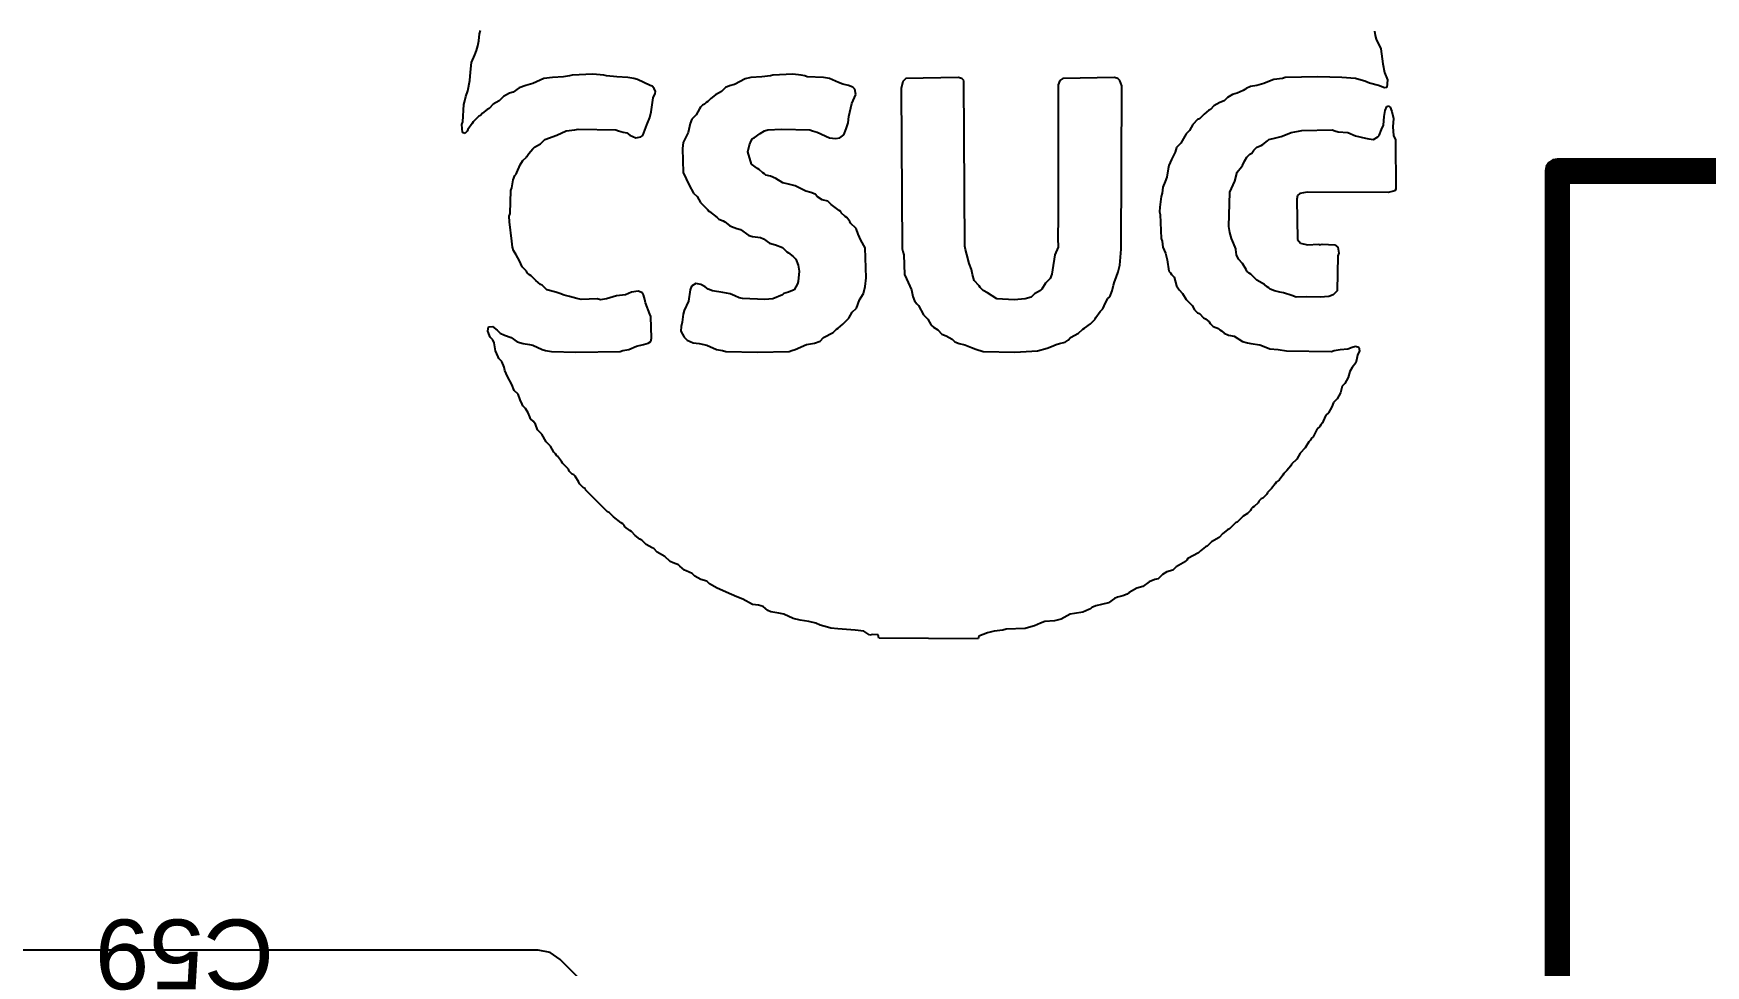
# Model space of a CAD drawing. Header units: inches. Extents: x 2.95 to 6.74, y 1.23 to 4.83.
# Drawn here: x 4.669 to 5.388, y 2.443 to 2.844 of the extents above; entities that cross this region are included whole.
import ezdxf

# ---------------------------------------------------------------- set-up
doc = ezdxf.new("R2010")
doc.units = ezdxf.units.IN
doc.header["$MEASUREMENT"] = 0
for name, color, linetype in [('Bottom Layer', 5, 'Continuous'), ('GND', 76, 'Continuous'), ('Top Overlay', 2, 'Continuous')]:
    doc.layers.add(name, color=color, linetype=linetype)
doc.styles.add('Arial', font='', dxfattribs={"height": 0.2})
doc.styles.get('Arial').set_extended_font_data('Arial')

msp = doc.modelspace()

# ---------------------------------------------------------------- linework, layer by layer
at = {"layer": 'Bottom Layer'}
for p, q in [((4.88568, 2.44975), (4.58405, 2.44975)), ((4.89075, 2.44875), (4.88568, 2.44975)), ((4.89505, 2.44587), (4.89075, 2.44875)), ((4.92473, 2.41619), (4.89505, 2.44587))]:
    msp.add_line(p, q, dxfattribs=at)
at = {"layer": 'GND'}
for p, q in [((5.31929, 2.78695), (5.3189, 2.785)), ((5.3189, 2.785), (5.3189, 2.363)), ((5.3204, 2.7886), (5.31929, 2.78695)), ((5.32205, 2.78971), (5.3204, 2.7886)), ((5.324, 2.7901), (5.32205, 2.78971)), ((5.574, 2.7901), (5.324, 2.7901)), ((5.3291, 2.3671), (5.3291, 2.7799)), ((5.3291, 2.7799), (5.5689, 2.7799))]:
    msp.add_line(p, q, dxfattribs=at)
for points in [[(5.324, 2.363, 0.01, 0.01, 0), (5.324, 2.785, 0.01, 0.01, 0)], [(5.324, 2.785, 0.01, 0.01, 0), (5.574, 2.785, 0.01, 0.01, 0)]]:
    msp.add_lwpolyline(points, format="xyseb", dxfattribs=at)
msp.add_lwpolyline([(5.3215, 2.785, 0.005, 0.005, 1), (5.3265, 2.785, 0.005, 0.005, 1)], format="xyseb", close=True, dxfattribs=at)
msp.add_lwpolyline([(5.3215, 2.785, 0.005, 0.005, 1), (5.3265, 2.785, 0.005, 0.005, 1)], format="xyseb", close=True, dxfattribs=at)
at = {"layer": 'Top Overlay'}
for p, q in [((4.86006, 2.84099), (4.86043, 2.84394)), ((4.86043, 2.84394), (4.8608, 2.84542)), ((5.24534, 2.84505), (5.24571, 2.8432)), ((5.24571, 2.8432), (5.24608, 2.84172)), ((5.24608, 2.84172), (5.24811, 2.83748)), ((4.85693, 2.83158), (4.8584, 2.8349)), ((4.8584, 2.8349), (4.85914, 2.83674)), ((4.85914, 2.83674), (4.85969, 2.83877)), ((4.85969, 2.83877), (4.86006, 2.84099)), ((5.24811, 2.83748), (5.24903, 2.83102)), ((4.85619, 2.82383), (4.85656, 2.82752)), ((4.85656, 2.82752), (4.85693, 2.83158)), ((5.24903, 2.83102), (5.24977, 2.82733)), ((5.24977, 2.82733), (5.25106, 2.8242)), ((4.85545, 2.8194), (4.85619, 2.82383)), ((4.87741, 2.82069), (4.87483, 2.81884)), ((4.88036, 2.8218), (4.87741, 2.82069)), ((4.88331, 2.82253), (4.88036, 2.8218)), ((4.88811, 2.82475), (4.88331, 2.82253)), ((4.8918, 2.82512), (4.88811, 2.82475)), ((4.8966, 2.82549), (4.8918, 2.82512)), ((4.89918, 2.82586), (4.8966, 2.82549)), ((4.90029, 2.82623), (4.89918, 2.82586)), ((4.90915, 2.82659), (4.90029, 2.82623)), ((4.91394, 2.82623), (4.90915, 2.82659)), ((4.91505, 2.82586), (4.91394, 2.82623)), ((4.91948, 2.82549), (4.91505, 2.82586)), ((4.92428, 2.82512), (4.91948, 2.82549)), ((4.92686, 2.82475), (4.92428, 2.82512)), ((4.92834, 2.82438), (4.92686, 2.82475)), ((4.93387, 2.8218), (4.92834, 2.82438)), ((4.93461, 2.82143), (4.93387, 2.8218)), ((4.93553, 2.82051), (4.93461, 2.82143)), ((4.93609, 2.81921), (4.93553, 2.82051)), ((4.96616, 2.82087), (4.9645, 2.81921)), ((4.96801, 2.82161), (4.96616, 2.82087)), ((4.97004, 2.82217), (4.96801, 2.82161)), ((4.97465, 2.82456), (4.97004, 2.82217)), ((4.97705, 2.82512), (4.97465, 2.82456)), ((4.98185, 2.82549), (4.97705, 2.82512)), ((4.98554, 2.82586), (4.98185, 2.82549)), ((4.98664, 2.82623), (4.98554, 2.82586)), ((4.99513, 2.82659), (4.98664, 2.82623)), ((4.99882, 2.82623), (4.99513, 2.82659)), ((5.0003, 2.82586), (4.99882, 2.82623)), ((5.00141, 2.82549), (5.0003, 2.82586)), ((5.00842, 2.82512), (5.00141, 2.82549)), ((5.011, 2.82475), (5.00842, 2.82512)), ((5.01488, 2.82309), (5.011, 2.82475)), ((5.01672, 2.82235), (5.01488, 2.82309)), ((5.01912, 2.8218), (5.01672, 2.82235)), ((5.02096, 2.82106), (5.01912, 2.8218)), ((5.02189, 2.82014), (5.02096, 2.82106)), ((5.02226, 2.81792), (5.02189, 2.82014)), ((5.04255, 2.82346), (5.04182, 2.82051)), ((5.04182, 2.82051), (5.04218, 2.75149)), ((5.04385, 2.82475), (5.04255, 2.82346)), ((5.06636, 2.82512), (5.04385, 2.82475)), ((5.06783, 2.82475), (5.06636, 2.82512)), ((5.06876, 2.82383), (5.06783, 2.82475)), ((5.06912, 2.7526), (5.06876, 2.82383)), ((5.11009, 2.82383), (5.10935, 2.82198)), ((5.10935, 2.82198), (5.10935, 2.76552)), ((5.11138, 2.82475), (5.11009, 2.82383)), ((5.13352, 2.82512), (5.11138, 2.82475)), ((5.135, 2.82475), (5.13352, 2.82512)), ((5.13592, 2.82383), (5.135, 2.82475)), ((5.13666, 2.82161), (5.13592, 2.82383)), ((5.13647, 2.75131), (5.13666, 2.82161)), ((5.18962, 2.81995), (5.18888, 2.81958)), ((5.19017, 2.82051), (5.18962, 2.81995)), ((5.19201, 2.82124), (5.19017, 2.82051)), ((5.19478, 2.8218), (5.19201, 2.82124)), ((5.19773, 2.82253), (5.19478, 2.8218)), ((5.19958, 2.82327), (5.19773, 2.82253)), ((5.20216, 2.82438), (5.19958, 2.82327)), ((5.20585, 2.82475), (5.20216, 2.82438)), ((5.20696, 2.82512), (5.20585, 2.82475)), ((5.22098, 2.82549), (5.20696, 2.82512)), ((5.23132, 2.82512), (5.22098, 2.82549)), ((5.23722, 2.82475), (5.23132, 2.82512)), ((5.2387, 2.82438), (5.23722, 2.82475)), ((5.24128, 2.82364), (5.2387, 2.82438)), ((5.24331, 2.82272), (5.24128, 2.82364)), ((5.24719, 2.8218), (5.24331, 2.82272)), ((5.24977, 2.82069), (5.24719, 2.8218)), ((5.25069, 2.82087), (5.24977, 2.82069)), ((5.25106, 2.8242), (5.25069, 2.82087)), ((4.85324, 2.80611), (4.85361, 2.81349)), ((4.85361, 2.81349), (4.85397, 2.8146)), ((4.85397, 2.8146), (4.85453, 2.817)), ((4.85453, 2.817), (4.85545, 2.8194)), ((4.86634, 2.81368), (4.86449, 2.81183)), ((4.86892, 2.81515), (4.86634, 2.81368)), ((4.87077, 2.817), (4.86892, 2.81515)), ((4.87335, 2.81848), (4.87077, 2.817)), ((4.87483, 2.81884), (4.87335, 2.81848)), ((4.93424, 2.81036), (4.93516, 2.81645)), ((4.93516, 2.81645), (4.9359, 2.81829)), ((4.9359, 2.81829), (4.93609, 2.81921)), ((4.95638, 2.81331), (4.95546, 2.81239)), ((4.95712, 2.81368), (4.95638, 2.81331)), ((4.95786, 2.81442), (4.95712, 2.81368)), ((4.9586, 2.81479), (4.95786, 2.81442)), ((4.95989, 2.81608), (4.9586, 2.81479)), ((4.96192, 2.81774), (4.95989, 2.81608)), ((4.9645, 2.81921), (4.96192, 2.81774)), ((5.0193, 2.80833), (5.0206, 2.81405)), ((5.0206, 2.81405), (5.02226, 2.81792)), ((5.17633, 2.81294), (5.17485, 2.81146)), ((5.17891, 2.81442), (5.17633, 2.81294)), ((5.18076, 2.81515), (5.17891, 2.81442)), ((5.18223, 2.81663), (5.18076, 2.81515)), ((5.18426, 2.81792), (5.18223, 2.81663)), ((5.18629, 2.81848), (5.18426, 2.81792)), ((5.18888, 2.81958), (5.18629, 2.81848)), ((5.24995, 2.81091), (5.25069, 2.81276)), ((5.25069, 2.81276), (5.25161, 2.81294)), ((5.25161, 2.81294), (5.25217, 2.81239)), ((4.85287, 2.80501), (4.85324, 2.80611)), ((4.8573, 2.80537), (4.85545, 2.80279)), ((4.85767, 2.80611), (4.8573, 2.80537)), ((4.86006, 2.80851), (4.85767, 2.80611)), ((4.8608, 2.80888), (4.86006, 2.80851)), ((4.86172, 2.8098), (4.8608, 2.80888)), ((4.86375, 2.81146), (4.86172, 2.8098)), ((4.86449, 2.81183), (4.86375, 2.81146)), ((4.9324, 2.80482), (4.93369, 2.80796)), ((4.93369, 2.80796), (4.93424, 2.81036)), ((4.95103, 2.80537), (4.95011, 2.8015)), ((4.95177, 2.80722), (4.95103, 2.80537)), ((4.95362, 2.80906), (4.95177, 2.80722)), ((4.95509, 2.81165), (4.95362, 2.80906)), ((4.95546, 2.81239), (4.95509, 2.81165)), ((5.0182, 2.80316), (5.01894, 2.80574)), ((5.01894, 2.80574), (5.0193, 2.80833)), ((5.16932, 2.80704), (5.16729, 2.80501)), ((5.17006, 2.8074), (5.16932, 2.80704)), ((5.17209, 2.80943), (5.17006, 2.8074)), ((5.17412, 2.81109), (5.17209, 2.80943)), ((5.17485, 2.81146), (5.17412, 2.81109)), ((5.24922, 2.80464), (5.24958, 2.80833)), ((5.24958, 2.80833), (5.24995, 2.81091)), ((5.25217, 2.81239), (5.25291, 2.81054)), ((5.25291, 2.81054), (5.25364, 2.80759)), ((5.25364, 2.80759), (5.25327, 2.8039)), ((4.85305, 2.8015), (4.85287, 2.80501)), ((4.85416, 2.80113), (4.85305, 2.8015)), ((4.85508, 2.80205), (4.85416, 2.80113)), ((4.85545, 2.80279), (4.85508, 2.80205)), ((4.88663, 2.7967), (4.88848, 2.79855)), ((4.88848, 2.79855), (4.89365, 2.80039)), ((4.89365, 2.80039), (4.89771, 2.80224)), ((4.89771, 2.80224), (4.9014, 2.80261)), ((4.9014, 2.80261), (4.90287, 2.80298)), ((4.90287, 2.80298), (4.91911, 2.80261)), ((4.91911, 2.80261), (4.92022, 2.80224)), ((4.92022, 2.80224), (4.92225, 2.80168)), ((4.92225, 2.80168), (4.92372, 2.80132)), ((4.92372, 2.80132), (4.92501, 2.80039)), ((4.92501, 2.80039), (4.9276, 2.79929)), ((4.9276, 2.79929), (4.92981, 2.79965)), ((4.92981, 2.79965), (4.93073, 2.80021)), ((4.93073, 2.80021), (4.9324, 2.80482)), ((4.95011, 2.8015), (4.94808, 2.79726)), ((4.97723, 2.79799), (4.97779, 2.79892)), ((4.97779, 2.79892), (4.97853, 2.79929)), ((4.97853, 2.79929), (4.98111, 2.80113)), ((4.98111, 2.80113), (4.98295, 2.80224)), ((4.98295, 2.80224), (4.98443, 2.80261)), ((4.98443, 2.80261), (4.99033, 2.80298)), ((4.99033, 2.80298), (5.00251, 2.80261)), ((5.00251, 2.80261), (5.00362, 2.80224)), ((5.00362, 2.80224), (5.00565, 2.80168)), ((5.00565, 2.80168), (5.011, 2.79929)), ((5.011, 2.79929), (5.01358, 2.79892)), ((5.01358, 2.79892), (5.01543, 2.79929)), ((5.01543, 2.79929), (5.01709, 2.80058)), ((5.01709, 2.80058), (5.0182, 2.80316)), ((5.16434, 2.80095), (5.16212, 2.79689)), ((5.16581, 2.80242), (5.16434, 2.80095)), ((5.16729, 2.80501), (5.16581, 2.80242)), ((5.1994, 2.79799), (5.19995, 2.79855)), ((5.19995, 2.79855), (5.2029, 2.79929)), ((5.2029, 2.79929), (5.2053, 2.79984)), ((5.2053, 2.79984), (5.20714, 2.80058)), ((5.20714, 2.80058), (5.20954, 2.8015)), ((5.20954, 2.8015), (5.21268, 2.80205)), ((5.21268, 2.80205), (5.21416, 2.80242)), ((5.21416, 2.80242), (5.22726, 2.80261)), ((5.22726, 2.80261), (5.22836, 2.80224)), ((5.22836, 2.80224), (5.22984, 2.80187)), ((5.22984, 2.80187), (5.2339, 2.8015)), ((5.2339, 2.8015), (5.23722, 2.80002)), ((5.23722, 2.80002), (5.24147, 2.7991)), ((5.24147, 2.7991), (5.24294, 2.79873)), ((5.24294, 2.79873), (5.24497, 2.79855)), ((5.24497, 2.79855), (5.24682, 2.79965)), ((5.24682, 2.79965), (5.24737, 2.80021)), ((5.24737, 2.80021), (5.24848, 2.80279)), ((5.24848, 2.80279), (5.24922, 2.80464)), ((5.25327, 2.8039), (5.25364, 2.80021)), ((5.25364, 2.80021), (5.25438, 2.79836)), ((5.25438, 2.79836), (5.25457, 2.77714)), ((4.87907, 2.78951), (4.88055, 2.79098)), ((4.88055, 2.79098), (4.88073, 2.79117)), ((4.88073, 2.79117), (4.88165, 2.79246)), ((4.88165, 2.79246), (4.88331, 2.79449)), ((4.88331, 2.79449), (4.88405, 2.79523)), ((4.88405, 2.79523), (4.88663, 2.7967)), ((4.94808, 2.79726), (4.94771, 2.79467)), ((4.94771, 2.79467), (4.94808, 2.78434)), ((4.97576, 2.7932), (4.9765, 2.79615)), ((4.97742, 2.78785), (4.97576, 2.7932)), ((4.9765, 2.79615), (4.97723, 2.79799)), ((5.15972, 2.79301), (5.15806, 2.78987)), ((5.16028, 2.79504), (5.15972, 2.79301)), ((5.16212, 2.79689), (5.16028, 2.79504)), ((5.18943, 2.78914), (5.19054, 2.79098)), ((5.19054, 2.79098), (5.19183, 2.79227)), ((5.19183, 2.79227), (5.19257, 2.79264)), ((5.19257, 2.79264), (5.19349, 2.79393)), ((5.19349, 2.79393), (5.19478, 2.79523)), ((5.19478, 2.79523), (5.19663, 2.79596)), ((5.19663, 2.79596), (5.19737, 2.79633)), ((5.19737, 2.79633), (5.1994, 2.79799)), ((4.87612, 2.7836), (4.87649, 2.78434)), ((4.87649, 2.78434), (4.87796, 2.78766)), ((4.87796, 2.78766), (4.87907, 2.78951)), ((4.94808, 2.78434), (4.95066, 2.7788)), ((4.98, 2.786), (4.97742, 2.78785)), ((4.98074, 2.78563), (4.98, 2.786)), ((4.98222, 2.78415), (4.98074, 2.78563)), ((4.98295, 2.78379), (4.98222, 2.78415)), ((4.98351, 2.78323), (4.98295, 2.78379)), ((5.15659, 2.78582), (5.15603, 2.78231)), ((5.15696, 2.78729), (5.15659, 2.78582)), ((5.15806, 2.78987), (5.15696, 2.78729)), ((5.18537, 2.78065), (5.18629, 2.78452)), ((5.18629, 2.78452), (5.18814, 2.78674)), ((5.18814, 2.78674), (5.18869, 2.78729)), ((5.18869, 2.78729), (5.18943, 2.78914)), ((4.87353, 2.76663), (4.8739, 2.77659)), ((4.8739, 2.77659), (4.87427, 2.7777)), ((4.87427, 2.7777), (4.87483, 2.7812)), ((4.87483, 2.7812), (4.87556, 2.78305)), ((4.87556, 2.78305), (4.87612, 2.7836)), ((4.95066, 2.7788), (4.95251, 2.77548)), ((4.98554, 2.78268), (4.98351, 2.78323)), ((4.98794, 2.78176), (4.98554, 2.78268)), ((4.99089, 2.77991), (4.98794, 2.78176)), ((4.99329, 2.77936), (4.99089, 2.77991)), ((4.99624, 2.77862), (4.99329, 2.77936)), ((5.00085, 2.77622), (4.99624, 2.77862)), ((5.15437, 2.77807), (5.154, 2.77548)), ((5.15529, 2.78046), (5.15437, 2.77807)), ((5.15603, 2.78231), (5.15529, 2.78046)), ((5.18316, 2.77585), (5.18537, 2.78065)), ((5.25457, 2.77714), (5.2542, 2.77641)), ((4.95251, 2.77548), (4.95398, 2.77401)), ((4.95398, 2.77401), (4.95546, 2.77142)), ((4.95546, 2.77142), (4.95841, 2.76847)), ((5.00288, 2.77567), (5.00085, 2.77622)), ((5.00473, 2.77493), (5.00288, 2.77567)), ((5.00583, 2.77382), (5.00473, 2.77493)), ((5.00786, 2.77253), (5.00583, 2.77382)), ((5.01026, 2.77198), (5.00786, 2.77253)), ((5.01174, 2.7705), (5.01026, 2.77198)), ((5.01506, 2.76792), (5.01174, 2.7705)), ((5.15308, 2.76939), (5.1529, 2.76736)), ((5.15363, 2.77401), (5.15308, 2.76939)), ((5.154, 2.77548), (5.15363, 2.77401)), ((5.18279, 2.76109), (5.18316, 2.77585)), ((5.21231, 2.77438), (5.21194, 2.7729)), ((5.21194, 2.7729), (5.21231, 2.75555)), ((5.21323, 2.7753), (5.21231, 2.77438)), ((5.21637, 2.77585), (5.21323, 2.7753)), ((5.25125, 2.77567), (5.21637, 2.77585)), ((5.2542, 2.77641), (5.25125, 2.77567)), ((4.87316, 2.76552), (4.87353, 2.76663)), ((4.87335, 2.76312), (4.87316, 2.76552)), ((4.87427, 2.75482), (4.87335, 2.76312)), ((4.95841, 2.76847), (4.9586, 2.76792)), ((4.9586, 2.76792), (4.95934, 2.76755)), ((4.95934, 2.76755), (4.96266, 2.76496)), ((4.96266, 2.76496), (4.96339, 2.76423)), ((4.96339, 2.76423), (4.96524, 2.76349)), ((4.96524, 2.76349), (4.96598, 2.76312)), ((4.96598, 2.76312), (4.96801, 2.76146)), ((5.0158, 2.76755), (5.01506, 2.76792)), ((5.01598, 2.76699), (5.0158, 2.76755)), ((5.01764, 2.76533), (5.01598, 2.76699)), ((5.01838, 2.76496), (5.01764, 2.76533)), ((5.01967, 2.7633), (5.01838, 2.76496)), ((5.02004, 2.76257), (5.01967, 2.7633)), ((5.02244, 2.76017), (5.02004, 2.76257)), ((5.10935, 2.76515), (5.10917, 2.75611)), ((5.10935, 2.76552), (5.10935, 2.76515)), ((5.1529, 2.76736), (5.15327, 2.76626)), ((5.15327, 2.76626), (5.15363, 2.75592)), ((4.96801, 2.76146), (4.96856, 2.76127)), ((4.96856, 2.76127), (4.96875, 2.76109)), ((4.96875, 2.76109), (4.97114, 2.76017)), ((4.97114, 2.76017), (4.97262, 2.7598)), ((4.97262, 2.7598), (4.97631, 2.75721)), ((4.97631, 2.75721), (4.97779, 2.75685)), ((4.97779, 2.75685), (4.98129, 2.75629)), ((4.98129, 2.75629), (4.98258, 2.75574)), ((4.98258, 2.75574), (4.98517, 2.75389)), ((5.02336, 2.75777), (5.02244, 2.76017)), ((5.02447, 2.75519), (5.02336, 2.75777)), ((5.02632, 2.75186), (5.02447, 2.75519)), ((5.10917, 2.75611), (5.10935, 2.75223)), ((5.15363, 2.75592), (5.154, 2.75482)), ((5.18316, 2.75851), (5.18279, 2.76109)), ((5.1839, 2.75592), (5.18316, 2.75851)), ((5.18482, 2.75389), (5.1839, 2.75592)), ((5.21231, 2.75555), (5.2136, 2.75389)), ((4.87464, 2.75223), (4.87427, 2.75482)), ((4.87501, 2.75076), (4.87464, 2.75223)), ((4.87612, 2.74891), (4.87501, 2.75076)), ((4.87759, 2.74633), (4.87612, 2.74891)), ((4.98517, 2.75389), (4.98775, 2.75316)), ((4.98775, 2.75316), (4.9907, 2.75205)), ((4.9907, 2.75205), (4.99255, 2.7502)), ((4.99255, 2.7502), (4.99329, 2.74983)), ((4.99329, 2.74983), (4.99532, 2.74817)), ((4.99532, 2.74817), (4.99642, 2.74707)), ((5.02668, 2.73895), (5.02632, 2.75186)), ((5.04218, 2.75149), (5.04255, 2.75039)), ((5.04255, 2.75039), (5.04292, 2.74891)), ((5.04292, 2.74891), (5.04329, 2.74042)), ((5.06949, 2.75113), (5.06912, 2.7526)), ((5.07005, 2.7491), (5.06949, 2.75113)), ((5.07097, 2.74522), (5.07005, 2.7491)), ((5.10787, 2.74891), (5.10695, 2.74245)), ((5.10935, 2.75223), (5.10787, 2.74891)), ((5.13592, 2.74448), (5.13647, 2.75131)), ((5.154, 2.75482), (5.15437, 2.75223)), ((5.15437, 2.75223), (5.15548, 2.74965)), ((5.15548, 2.74965), (5.15622, 2.7467)), ((5.18574, 2.75149), (5.18482, 2.75389)), ((5.18574, 2.75113), (5.18574, 2.75149)), ((5.18611, 2.74891), (5.18574, 2.75113)), ((5.18685, 2.74707), (5.18611, 2.74891)), ((5.2136, 2.75389), (5.21656, 2.75316)), ((5.21656, 2.75316), (5.22135, 2.75352)), ((5.22135, 2.75352), (5.22172, 2.75316)), ((5.22172, 2.75316), (5.22283, 2.75352)), ((5.22283, 2.75352), (5.22836, 2.75316)), ((5.22836, 2.75316), (5.22966, 2.75223)), ((5.22966, 2.74854), (5.22929, 2.73341)), ((5.22966, 2.75223), (5.23003, 2.74965)), ((5.23003, 2.74965), (5.22966, 2.74854)), ((4.8787, 2.74375), (4.87759, 2.74633)), ((4.88055, 2.7419), (4.8787, 2.74375)), ((4.88091, 2.74116), (4.88055, 2.7419)), ((4.88184, 2.74024), (4.88091, 2.74116)), ((4.99642, 2.74707), (4.99753, 2.74448)), ((4.99753, 2.74448), (4.9979, 2.7419)), ((4.9979, 2.7419), (4.99753, 2.73747)), ((5.07208, 2.74264), (5.07097, 2.74522)), ((5.07245, 2.74042), (5.07208, 2.74264)), ((5.10658, 2.74061), (5.10584, 2.73876)), ((5.10695, 2.74245), (5.10658, 2.74061)), ((5.13426, 2.73913), (5.13518, 2.74153)), ((5.13518, 2.74153), (5.13592, 2.74448)), ((5.15622, 2.7467), (5.15696, 2.7419)), ((5.15696, 2.7419), (5.15769, 2.74116)), ((5.15769, 2.74116), (5.15806, 2.74042)), ((5.18869, 2.74522), (5.18685, 2.74707)), ((5.19017, 2.74264), (5.18869, 2.74522)), ((5.19054, 2.7419), (5.19017, 2.74264)), ((5.19146, 2.74098), (5.19054, 2.7419)), ((5.1922, 2.74061), (5.19146, 2.74098)), ((5.19478, 2.73802), (5.1922, 2.74061)), ((4.88258, 2.73987), (4.88184, 2.74024)), ((4.8846, 2.73784), (4.88258, 2.73987)), ((4.88663, 2.73618), (4.8846, 2.73784)), ((4.88737, 2.73581), (4.88663, 2.73618)), ((4.8894, 2.73378), (4.88737, 2.73581)), ((4.89328, 2.73286), (4.8894, 2.73378)), ((4.95103, 2.73378), (4.95029, 2.72898)), ((4.95159, 2.73544), (4.95103, 2.73378)), ((4.95343, 2.73655), (4.95159, 2.73544)), ((4.95564, 2.73618), (4.95343, 2.73655)), ((4.95749, 2.73507), (4.95564, 2.73618)), ((4.95878, 2.73415), (4.95749, 2.73507)), ((4.96063, 2.73341), (4.95878, 2.73415)), ((4.96506, 2.73267), (4.96063, 2.73341)), ((4.99569, 2.73378), (4.99329, 2.73286)), ((4.99716, 2.73636), (4.99569, 2.73378)), ((4.99753, 2.73747), (4.99716, 2.73636)), ((5.02558, 2.7323), (5.02632, 2.73526)), ((5.02632, 2.73526), (5.02668, 2.73895)), ((5.04329, 2.74042), (5.04403, 2.73858)), ((5.04403, 2.73858), (5.04624, 2.73378)), ((5.04624, 2.73378), (5.0468, 2.73101)), ((5.07318, 2.73784), (5.07245, 2.74042)), ((5.0754, 2.73563), (5.07318, 2.73784)), ((5.07577, 2.73489), (5.0754, 2.73563)), ((5.07706, 2.7336), (5.07577, 2.73489)), ((5.0789, 2.73249), (5.07706, 2.7336)), ((5.10178, 2.7336), (5.0992, 2.73212)), ((5.10234, 2.73415), (5.10178, 2.7336)), ((5.10381, 2.73673), (5.10234, 2.73415)), ((5.10584, 2.73876), (5.10381, 2.73673)), ((5.13149, 2.73083), (5.1326, 2.73341)), ((5.1326, 2.73341), (5.13315, 2.73581)), ((5.13315, 2.73581), (5.13352, 2.73729)), ((5.13352, 2.73729), (5.13426, 2.73913)), ((5.15806, 2.74042), (5.15917, 2.73932)), ((5.15917, 2.73932), (5.16028, 2.73563)), ((5.16028, 2.73563), (5.16138, 2.73378)), ((5.16138, 2.73378), (5.16286, 2.7323)), ((5.1981, 2.73618), (5.19478, 2.73802)), ((5.19921, 2.73507), (5.1981, 2.73618)), ((5.19995, 2.7347), (5.19921, 2.73507)), ((5.2005, 2.73415), (5.19995, 2.7347)), ((5.20235, 2.73341), (5.2005, 2.73415)), ((5.20475, 2.73286), (5.20235, 2.73341)), ((5.22929, 2.73341), (5.22763, 2.73175)), ((4.89494, 2.7323), (4.89328, 2.73286)), ((4.89678, 2.73157), (4.89494, 2.7323)), ((4.89918, 2.73101), (4.89678, 2.73157)), ((4.90232, 2.73009), (4.89918, 2.73101)), ((4.90416, 2.72972), (4.90232, 2.73009)), ((4.91099, 2.72991), (4.90416, 2.72972)), ((4.91247, 2.72954), (4.91099, 2.72991)), ((4.91505, 2.72991), (4.91247, 2.72954)), ((4.91929, 2.7312), (4.91505, 2.72991)), ((4.92317, 2.73175), (4.91929, 2.7312)), ((4.92575, 2.73286), (4.92317, 2.73175)), ((4.92871, 2.73323), (4.92575, 2.73286)), ((4.93055, 2.73249), (4.92871, 2.73323)), ((4.93092, 2.73175), (4.93055, 2.73249)), ((4.93147, 2.72972), (4.93092, 2.73175)), ((4.93184, 2.72825), (4.93147, 2.72972)), ((4.93369, 2.72345), (4.93184, 2.72825)), ((4.95029, 2.72898), (4.94845, 2.72492)), ((4.96819, 2.73212), (4.96506, 2.73267)), ((4.97022, 2.7312), (4.96819, 2.73212)), ((4.97207, 2.73046), (4.97022, 2.7312)), ((4.97354, 2.73009), (4.97207, 2.73046)), ((4.98314, 2.72972), (4.97354, 2.73009)), ((4.98664, 2.72991), (4.98314, 2.72972)), ((4.9907, 2.73175), (4.98664, 2.72991)), ((4.99126, 2.7323), (4.9907, 2.73175)), ((4.99329, 2.73286), (4.99126, 2.7323)), ((5.02263, 2.72603), (5.02392, 2.72954)), ((5.02392, 2.72954), (5.02558, 2.7323)), ((5.0468, 2.73101), (5.04754, 2.72917)), ((5.04754, 2.72917), (5.04846, 2.72788)), ((5.04846, 2.72788), (5.0492, 2.72714)), ((5.0492, 2.72714), (5.05141, 2.72308)), ((5.08296, 2.72991), (5.0789, 2.73249)), ((5.09034, 2.72954), (5.08296, 2.72991)), ((5.09514, 2.72991), (5.09034, 2.72954)), ((5.09772, 2.73064), (5.09514, 2.72991)), ((5.0992, 2.73212), (5.09772, 2.73064)), ((5.12854, 2.72566), (5.12965, 2.72825)), ((5.12965, 2.72825), (5.13075, 2.73009)), ((5.13075, 2.73009), (5.13149, 2.73083)), ((5.16286, 2.7323), (5.16434, 2.72972)), ((5.16434, 2.72972), (5.16692, 2.72714)), ((5.16692, 2.72714), (5.16803, 2.72529)), ((5.20622, 2.73249), (5.20475, 2.73286)), ((5.20991, 2.73138), (5.20622, 2.73249)), ((5.21176, 2.73064), (5.20991, 2.73138)), ((5.216, 2.73083), (5.21176, 2.73064)), ((5.22209, 2.73064), (5.216, 2.73083)), ((5.22578, 2.73101), (5.22209, 2.73064)), ((5.22763, 2.73175), (5.22578, 2.73101)), ((4.93406, 2.72234), (4.93369, 2.72345)), ((4.93443, 2.71311), (4.93406, 2.72234)), ((4.94753, 2.71994), (4.94716, 2.7181)), ((4.94808, 2.72345), (4.94753, 2.71994)), ((4.94845, 2.72492), (4.94808, 2.72345)), ((5.01469, 2.71736), (5.01672, 2.71902)), ((5.01672, 2.71902), (5.0193, 2.7216)), ((5.0193, 2.7216), (5.02078, 2.72419)), ((5.02078, 2.72419), (5.02263, 2.72603)), ((5.05141, 2.72308), (5.05326, 2.72123)), ((5.05326, 2.72123), (5.05473, 2.71865)), ((5.12061, 2.71736), (5.12319, 2.7192)), ((5.12319, 2.7192), (5.12522, 2.72123)), ((5.12522, 2.72123), (5.12559, 2.72197)), ((5.12559, 2.72197), (5.12743, 2.72456)), ((5.12743, 2.72456), (5.12854, 2.72566)), ((5.16803, 2.72529), (5.16932, 2.724)), ((5.16932, 2.724), (5.17006, 2.72363)), ((5.17006, 2.72363), (5.1719, 2.72179)), ((5.1719, 2.72179), (5.17264, 2.72142)), ((5.17264, 2.72142), (5.1743, 2.72013)), ((5.1743, 2.72013), (5.17467, 2.71939)), ((5.17467, 2.71939), (5.17596, 2.7181)), ((4.86394, 2.71607), (4.86431, 2.71791)), ((4.86468, 2.71422), (4.86394, 2.71607)), ((4.86431, 2.71791), (4.86597, 2.7181)), ((4.86505, 2.71348), (4.86468, 2.71422)), ((4.86615, 2.71238), (4.86505, 2.71348)), ((4.86597, 2.7181), (4.868, 2.71644)), ((4.86671, 2.71109), (4.86615, 2.71238)), ((4.868, 2.71644), (4.86929, 2.71514)), ((4.86929, 2.71514), (4.87113, 2.71441)), ((4.87113, 2.71441), (4.87409, 2.7133)), ((4.87409, 2.7133), (4.87667, 2.71145)), ((4.93406, 2.71164), (4.93443, 2.71311)), ((4.94716, 2.7181), (4.94697, 2.71607)), ((4.94697, 2.71607), (4.94845, 2.71348)), ((4.94845, 2.71348), (4.94974, 2.71219)), ((4.94974, 2.71219), (4.95232, 2.71109)), ((5.00454, 2.7109), (5.00694, 2.71182)), ((5.00694, 2.71182), (5.00842, 2.7133)), ((5.00842, 2.7133), (5.01248, 2.71551)), ((5.01248, 2.71551), (5.01395, 2.71699)), ((5.01395, 2.71699), (5.01469, 2.71736)), ((5.05473, 2.71865), (5.05565, 2.71773)), ((5.05565, 2.71773), (5.0575, 2.71662)), ((5.0575, 2.71662), (5.05934, 2.71478)), ((5.05934, 2.71478), (5.06119, 2.71404)), ((5.06119, 2.71404), (5.06377, 2.71256)), ((5.06377, 2.71256), (5.06488, 2.71145)), ((5.1123, 2.71127), (5.11359, 2.71219)), ((5.11359, 2.71219), (5.1147, 2.7133)), ((5.1147, 2.7133), (5.11802, 2.71514)), ((5.11802, 2.71514), (5.11987, 2.71699)), ((5.11987, 2.71699), (5.12061, 2.71736)), ((5.17596, 2.7181), (5.17836, 2.71717)), ((5.17836, 2.71717), (5.17891, 2.71662)), ((5.17891, 2.71662), (5.17965, 2.71625)), ((5.17965, 2.71625), (5.18076, 2.71514)), ((5.18076, 2.71514), (5.1826, 2.71441)), ((5.1826, 2.71441), (5.185, 2.71385)), ((5.185, 2.71385), (5.18869, 2.71164)), ((4.86726, 2.70758), (4.86671, 2.71109)), ((4.86837, 2.705), (4.86726, 2.70758)), ((4.86874, 2.70426), (4.86837, 2.705)), ((4.87667, 2.71145), (4.87925, 2.71072)), ((4.87925, 2.71072), (4.88184, 2.71035)), ((4.88184, 2.71035), (4.88331, 2.70998)), ((4.88331, 2.70998), (4.88737, 2.70813)), ((4.88737, 2.70813), (4.88885, 2.70776)), ((4.88885, 2.70776), (4.89143, 2.70739)), ((4.89143, 2.70739), (4.90177, 2.70703)), ((4.90177, 2.70703), (4.92096, 2.70739)), ((4.92096, 2.70739), (4.92206, 2.70776)), ((4.92206, 2.70776), (4.92465, 2.70813)), ((4.92465, 2.70813), (4.92797, 2.70961)), ((4.92797, 2.70961), (4.93092, 2.71035)), ((4.93092, 2.71035), (4.93295, 2.7109)), ((4.93295, 2.7109), (4.93406, 2.71164)), ((4.95232, 2.71109), (4.95491, 2.71072)), ((4.95491, 2.71072), (4.95823, 2.70998)), ((4.95823, 2.70998), (4.96229, 2.70813)), ((4.96229, 2.70813), (4.96487, 2.70776)), ((4.96487, 2.70776), (4.96635, 2.70739)), ((4.96635, 2.70739), (4.98, 2.70703)), ((4.98, 2.70703), (4.99366, 2.70739)), ((4.99366, 2.70739), (4.99476, 2.70776)), ((4.99476, 2.70776), (4.99624, 2.70813)), ((4.99624, 2.70813), (5.00104, 2.71035)), ((5.00104, 2.71035), (5.00454, 2.7109)), ((5.06488, 2.71145), (5.06673, 2.71072)), ((5.06673, 2.71072), (5.06912, 2.71016)), ((5.06912, 2.71016), (5.07208, 2.70906)), ((5.07208, 2.70906), (5.07392, 2.70832)), ((5.07392, 2.70832), (5.07706, 2.70739)), ((5.07706, 2.70739), (5.09071, 2.70703)), ((5.09071, 2.70703), (5.10049, 2.70758)), ((5.10049, 2.70758), (5.10455, 2.70869)), ((5.10455, 2.70869), (5.1064, 2.70942)), ((5.1064, 2.70942), (5.10843, 2.71035)), ((5.10843, 2.71035), (5.1099, 2.71072)), ((5.1099, 2.71072), (5.1123, 2.71127)), ((5.18869, 2.71164), (5.19072, 2.71109)), ((5.19072, 2.71109), (5.1922, 2.71072)), ((5.1922, 2.71072), (5.19607, 2.71016)), ((5.19607, 2.71016), (5.19792, 2.70942)), ((5.19792, 2.70942), (5.20032, 2.7085)), ((5.20032, 2.7085), (5.20401, 2.70813)), ((5.20401, 2.70813), (5.20751, 2.70758)), ((5.20751, 2.70758), (5.22689, 2.70739)), ((5.22689, 2.70739), (5.228, 2.70776)), ((5.228, 2.70776), (5.23058, 2.70813)), ((5.23058, 2.70813), (5.2339, 2.7085)), ((5.2339, 2.7085), (5.23575, 2.70924)), ((5.23575, 2.70924), (5.23722, 2.70961)), ((5.23722, 2.70961), (5.2387, 2.70924)), ((5.23814, 2.70573), (5.23778, 2.70426)), ((5.23888, 2.70758), (5.23814, 2.70573)), ((5.2387, 2.70924), (5.23888, 2.70758)), ((4.87003, 2.70297), (4.86874, 2.70426)), ((4.87095, 2.70057), (4.87003, 2.70297)), ((4.87132, 2.69909), (4.87095, 2.70057)), ((4.87243, 2.69651), (4.87132, 2.69909)), ((5.23482, 2.69872), (5.23408, 2.69614)), ((5.23575, 2.70038), (5.23482, 2.69872)), ((5.23741, 2.70241), (5.23575, 2.70038)), ((5.23778, 2.70426), (5.23741, 2.70241)), ((4.87427, 2.69319), (4.87243, 2.69651)), ((4.87538, 2.6906), (4.87427, 2.69319)), ((4.87704, 2.68894), (4.87538, 2.6906)), ((5.2315, 2.69245), (5.23076, 2.6895)), ((5.23261, 2.69356), (5.2315, 2.69245)), ((5.23408, 2.69614), (5.23261, 2.69356)), ((4.87796, 2.68654), (4.87704, 2.68894)), ((4.8787, 2.6847), (4.87796, 2.68654)), ((4.87907, 2.68396), (4.8787, 2.6847)), ((4.88018, 2.68285), (4.87907, 2.68396)), ((5.22707, 2.68359), (5.2256, 2.68101)), ((5.22781, 2.68544), (5.22707, 2.68359)), ((5.22929, 2.68691), (5.22781, 2.68544)), ((5.23076, 2.6895), (5.22929, 2.68691)), ((4.88128, 2.68101), (4.88018, 2.68285)), ((4.88202, 2.67916), (4.88128, 2.68101)), ((4.88239, 2.67843), (4.88202, 2.67916)), ((4.8835, 2.67732), (4.88239, 2.67843)), ((4.88442, 2.67603), (4.8835, 2.67732)), ((4.88534, 2.67363), (4.88442, 2.67603)), ((5.22228, 2.67584), (5.22191, 2.6751)), ((5.22301, 2.67658), (5.22228, 2.67584)), ((5.22338, 2.67732), (5.22301, 2.67658)), ((5.22449, 2.6799), (5.22338, 2.67732)), ((5.2256, 2.68101), (5.22449, 2.6799)), ((4.88719, 2.67178), (4.88534, 2.67363)), ((4.88903, 2.66846), (4.88719, 2.67178)), ((5.21785, 2.6692), (5.21711, 2.66846)), ((5.21822, 2.66994), (5.21785, 2.6692)), ((5.21895, 2.67068), (5.21822, 2.66994)), ((5.2208, 2.674), (5.21895, 2.67068)), ((5.22191, 2.6751), (5.2208, 2.674)), ((4.89088, 2.66662), (4.88903, 2.66846)), ((4.89235, 2.66403), (4.89088, 2.66662)), ((4.89309, 2.66329), (4.89235, 2.66403)), ((4.89346, 2.66256), (4.89309, 2.66329)), ((4.89402, 2.66237), (4.89346, 2.66256)), ((4.89568, 2.65997), (4.89402, 2.66237)), ((5.21342, 2.66366), (5.21194, 2.66108)), ((5.21563, 2.66588), (5.21342, 2.66366)), ((5.21711, 2.66846), (5.21563, 2.66588)), ((4.89605, 2.65924), (4.89568, 2.65997)), ((4.89863, 2.65665), (4.89605, 2.65924)), ((4.899, 2.65591), (4.89863, 2.65665)), ((4.90029, 2.65462), (4.899, 2.65591)), ((4.90103, 2.65425), (4.90029, 2.65462)), ((4.90158, 2.6537), (4.90103, 2.65425)), ((5.20641, 2.65481), (5.20604, 2.65407)), ((5.2077, 2.6561), (5.20641, 2.65481)), ((5.20936, 2.65813), (5.2077, 2.6561)), ((5.20973, 2.65887), (5.20936, 2.65813)), ((5.21194, 2.66108), (5.20973, 2.65887)), ((4.90306, 2.65112), (4.90158, 2.6537)), ((4.90343, 2.65038), (4.90306, 2.65112)), ((4.90509, 2.64872), (4.90343, 2.65038)), ((4.90582, 2.64835), (4.90509, 2.64872)), ((4.90601, 2.64779), (4.90582, 2.64835)), ((4.91542, 2.63838), (4.90601, 2.64779)), ((5.20106, 2.64835), (5.1994, 2.64669)), ((5.20272, 2.65038), (5.20106, 2.64835)), ((5.20309, 2.65112), (5.20272, 2.65038)), ((5.20438, 2.65204), (5.20309, 2.65112)), ((5.20604, 2.65407), (5.20438, 2.65204)), ((5.19294, 2.64023), (5.19238, 2.63968)), ((5.19367, 2.6406), (5.19294, 2.64023)), ((5.19534, 2.64226), (5.19367, 2.6406)), ((5.1957, 2.643), (5.19534, 2.64226)), ((5.19663, 2.64392), (5.1957, 2.643)), ((5.19737, 2.64429), (5.19663, 2.64392)), ((5.19903, 2.64595), (5.19737, 2.64429)), ((5.1994, 2.64669), (5.19903, 2.64595)), ((4.91616, 2.63802), (4.91542, 2.63838)), ((4.918, 2.63617), (4.91616, 2.63802)), ((4.92132, 2.63359), (4.918, 2.63617)), ((4.92206, 2.63322), (4.92132, 2.63359)), ((4.92262, 2.63266), (4.92206, 2.63322)), ((4.92298, 2.63193), (4.92262, 2.63266)), ((5.18556, 2.63359), (5.18297, 2.631)), ((5.18629, 2.63396), (5.18556, 2.63359)), ((5.18888, 2.63654), (5.18629, 2.63396)), ((5.19072, 2.63765), (5.18888, 2.63654)), ((5.19201, 2.63894), (5.19072, 2.63765)), ((5.19238, 2.63968), (5.19201, 2.63894)), ((4.92501, 2.63027), (4.92298, 2.63193)), ((4.92575, 2.6299), (4.92501, 2.63027)), ((4.92741, 2.62824), (4.92575, 2.6299)), ((4.92944, 2.62658), (4.92741, 2.62824)), ((4.93018, 2.62621), (4.92944, 2.62658)), ((4.93203, 2.62436), (4.93018, 2.62621)), ((5.17522, 2.62547), (5.17338, 2.62362)), ((5.17854, 2.62731), (5.17522, 2.62547)), ((5.18021, 2.62897), (5.17854, 2.62731)), ((5.18223, 2.63063), (5.18021, 2.62897)), ((5.18297, 2.631), (5.18223, 2.63063)), ((4.93461, 2.62288), (4.93203, 2.62436)), ((4.93535, 2.62252), (4.93461, 2.62288)), ((4.93682, 2.62104), (4.93535, 2.62252)), ((4.94015, 2.61919), (4.93682, 2.62104)), ((4.94236, 2.61698), (4.94015, 2.61919)), ((5.16507, 2.61827), (5.16471, 2.61753)), ((5.16969, 2.62067), (5.16507, 2.61827)), ((5.17061, 2.62159), (5.16969, 2.62067)), ((5.17264, 2.62325), (5.17061, 2.62159)), ((5.17338, 2.62362), (5.17264, 2.62325)), ((4.94365, 2.61643), (4.94236, 2.61698)), ((4.94605, 2.6155), (4.94365, 2.61643)), ((4.9466, 2.61495), (4.94605, 2.6155)), ((4.94863, 2.61329), (4.9466, 2.61495)), ((4.94937, 2.61292), (4.94863, 2.61329)), ((4.95195, 2.61181), (4.94937, 2.61292)), ((4.95306, 2.61071), (4.95195, 2.61181)), ((5.15419, 2.61144), (5.15234, 2.6096)), ((5.15603, 2.61255), (5.15419, 2.61144)), ((5.15862, 2.61329), (5.15603, 2.61255)), ((5.16009, 2.61477), (5.15862, 2.61329)), ((5.16415, 2.61698), (5.16009, 2.61477)), ((5.16471, 2.61753), (5.16415, 2.61698)), ((4.95564, 2.60923), (4.95306, 2.61071)), ((4.95823, 2.60849), (4.95564, 2.60923)), ((4.95934, 2.60739), (4.95823, 2.60849)), ((4.96266, 2.60554), (4.95934, 2.60739)), ((4.96875, 2.60277), (4.96266, 2.60554)), ((5.14312, 2.60554), (5.1398, 2.60369)), ((5.1457, 2.60628), (5.14312, 2.60554)), ((5.14847, 2.60831), (5.1457, 2.60628)), ((5.15087, 2.60923), (5.14847, 2.60831)), ((5.15234, 2.6096), (5.15087, 2.60923)), ((4.97114, 2.60185), (4.96875, 2.60277)), ((4.97373, 2.60074), (4.97114, 2.60185)), ((4.97779, 2.59853), (4.97373, 2.60074)), ((4.98037, 2.59816), (4.97779, 2.59853)), ((4.9824, 2.59761), (4.98037, 2.59816)), ((4.98443, 2.59594), (4.9824, 2.59761)), ((5.12319, 2.59668), (5.12245, 2.59631)), ((5.12374, 2.59724), (5.12319, 2.59668)), ((5.12559, 2.59797), (5.12374, 2.59724)), ((5.12799, 2.59853), (5.12559, 2.59797)), ((5.13094, 2.59927), (5.12799, 2.59853)), ((5.13352, 2.60111), (5.13094, 2.59927)), ((5.13481, 2.60167), (5.13352, 2.60111)), ((5.13721, 2.60222), (5.13481, 2.60167)), ((5.13906, 2.60296), (5.13721, 2.60222)), ((5.1398, 2.60369), (5.13906, 2.60296)), ((4.98572, 2.59539), (4.98443, 2.59594)), ((4.98923, 2.59484), (4.98572, 2.59539)), ((4.99126, 2.59428), (4.98923, 2.59484)), ((4.99532, 2.59244), (4.99126, 2.59428)), ((4.99827, 2.5917), (4.99532, 2.59244)), ((5.00214, 2.59115), (4.99827, 2.5917)), ((5.0051, 2.59041), (5.00214, 2.59115)), ((5.00694, 2.58967), (5.0051, 2.59041)), ((5.01008, 2.58875), (5.00694, 2.58967)), ((5.10178, 2.59041), (5.0992, 2.5893)), ((5.10363, 2.59115), (5.10178, 2.59041)), ((5.10769, 2.59152), (5.10363, 2.59115)), ((5.11064, 2.59225), (5.10769, 2.59152)), ((5.11452, 2.59428), (5.11064, 2.59225)), ((5.11636, 2.59465), (5.11452, 2.59428)), ((5.11987, 2.59521), (5.11636, 2.59465)), ((5.12245, 2.59631), (5.11987, 2.59521)), ((5.01155, 2.58838), (5.01008, 2.58875)), ((5.01451, 2.58801), (5.01155, 2.58838)), ((5.02207, 2.58746), (5.01451, 2.58801)), ((5.02576, 2.58709), (5.02207, 2.58746)), ((5.02835, 2.58524), (5.02576, 2.58709)), ((5.02945, 2.58561), (5.02835, 2.58524)), ((5.03185, 2.58543), (5.02945, 2.58561)), ((5.03222, 2.58395), (5.03185, 2.58543)), ((5.07484, 2.58377), (5.03222, 2.58395)), ((5.07521, 2.58487), (5.07484, 2.58377)), ((5.0789, 2.58635), (5.07521, 2.58487)), ((5.08186, 2.58709), (5.0789, 2.58635)), ((5.08555, 2.58746), (5.08186, 2.58709)), ((5.08702, 2.58783), (5.08555, 2.58746)), ((5.09514, 2.5882), (5.08702, 2.58783)), ((5.09662, 2.58856), (5.09514, 2.5882)), ((5.0992, 2.5893), (5.09662, 2.58856))]:
    msp.add_line(p, q, dxfattribs=at)

# ---------------------------------------------------------------- texts
at = {"layer": 'Top Overlay', "style": 'Arial'}
msp.add_text('C59', height=0.03, rotation=180, dxfattribs=at).set_placement((4.77199, 2.463))

doc.saveas('drawing.dxf')
